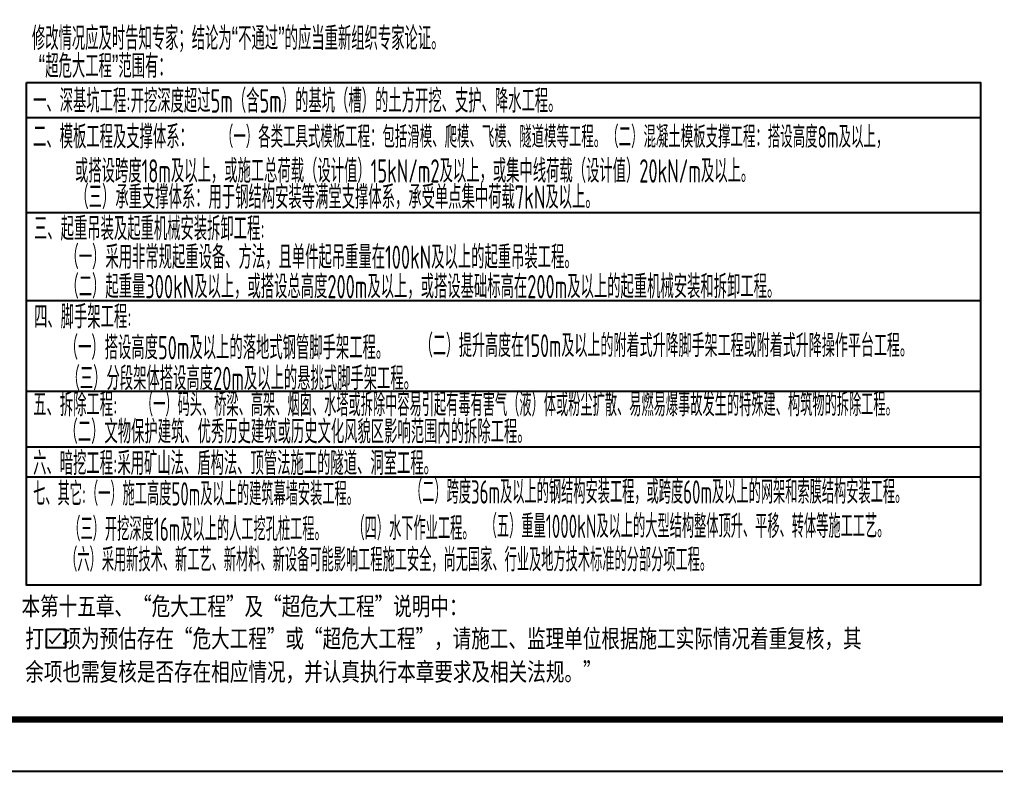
# Model space of a CAD drawing. Extents: x -668857 to 143095, y -247466 to 228182.
# Drawn here: x -475971 to -457173, y 166782 to 181264 of the extents above; entities that cross this region are included whole.
import ezdxf

# ---------------------------------------------------------------- set-up
doc = ezdxf.new("R2010")
doc.units = 0
doc.header["$LTSCALE"] = 1000
doc.layers.get('0').update_dxf_attribs({"linetype": 'CONTINUOUS'})
for name, color, linetype in [('0-R-防护门', 4, 'CONTINUOUS'), ('AXIS', 3, 'CONTINUOUS'), ('C-SHET-TTLB', 11, 'CONTINUOUS'), ('SM', 7, 'CONTINUOUS'), ('STEEL', 7, 'CONTINUOUS')]:
    doc.layers.add(name, color=color, linetype=linetype)
doc.styles.add('st', font='', dxfattribs={"width": 0.85})
doc.styles.add('TSSD_REIN', font='tssdeng.shx', dxfattribs={"width": 0.7, "height": 300, "bigfont": 'tssdchn.shx'})
doc.styles.get('st').set_extended_font_data('SimSun')

msp = doc.modelspace()

# ---------------------------------------------------------------- linework, layer by layer
at = {"color": 6, "const_width": 30}
msp.add_lwpolyline([(-475174.19, 169456.23), (-475341.75, 169251.6), (-475399.27, 169321.85)], dxfattribs=at)
at = {"layer": '0-R-防护门'}
for p, q in [((-475831.83, 179374.45), (-457470.48, 179374.45)), ((-475831.83, 177544.96), (-457470.48, 177544.96)), ((-475831.83, 175851.91), (-457470.48, 175851.91)), ((-475831.83, 174107.22), (-457470.48, 174107.22)), ((-475831.83, 173034.15), (-457470.48, 173034.15)), ((-475831.83, 172453.64), (-457470.48, 172453.64))]:
    msp.add_line(p, q, dxfattribs=at)
msp.add_lwpolyline([(-475839.91, 180050.07), (-457461.56, 180050.07), (-457461.56, 170373.11), (-475839.91, 170373.11)], close=True, dxfattribs=at)
at = {"layer": 'C-SHET-TTLB'}
msp.add_lwpolyline([(-446684.71, 226182.28), (-446684.71, 166782.28), (-551784.71, 166782.28), (-551784.71, 226182.28)], close=True, dxfattribs=at)
at = {"layer": 'C-SHET-TTLB', "const_width": 120}
msp.add_lwpolyline([(-549944.71, 225182.28), (-447684.71, 225182.28), (-447684.71, 167782.28), (-549944.71, 167782.28)], close=True, dxfattribs=at)
at = {"layer": 'SM', "color": 6}
msp.add_lwpolyline([(-475087.5, 169524.49), (-475087.5, 169164.51), (-475448.49, 169164.51), (-475448.49, 169524.49), (-475087.5, 169524.49)], dxfattribs=at)

# ---------------------------------------------------------------- texts
at = {"layer": 'AXIS', "style": 'st', "width": 0.75}
for s, p in [('本第十五章、“危大工程”及“超危大工程”说明中：', (-475931.93, 169789.46)), ('打  项为预估存在“危大工程”或“超危大工程”，请施工、监理单位根据施工实际情况着重复核，其', (-475859.75, 169168.29)), ('余项也需复核是否存在相应情况，并认真执行本章要求及相关法规。”', (-475859.9, 168527.18))]:
    msp.add_text(s, height=350, dxfattribs=at).set_placement(p)
at = {"layer": 'STEEL', "color": 7, "style": 'TSSD_REIN'}
for s, height, width, p in [('修改情况应及时告知专家；结论为“不通过”的应当重新组织专家论证。', 450, 0.6, (-475732.28, 180675.37)), ('一、深基坑工程:开挖深度超过5m（含5m）的基坑（槽）的土方开挖、支护、降水工程。 ', 450, 0.6, (-475710.25, 179471.07)), ('二、模板工程及支撑体系：', 450, 0.6, (-475710.25, 178779.76)), ('（一）各类工具式模板工程：包括滑模、爬模、飞模、隧道模等工程。（二）混凝土模板支撑工程：搭设高度8m及以上，', 420, 0.6, (-472092.59, 178793.49)), ('或搭设跨度18m及以上，或施工总荷载（设计值）15kN/m2及以上，或集中线荷载（设计值）20kN/m及以上。', 450, 0.6, (-474902.99, 178122.7)), ('（三）承重支撑体系：用于钢结构安装等满堂支撑体系，承受单点集中荷载7kN及以上。', 450, 0.6, (-474895.49, 177618.48)), ('三、起重吊装及起重机械安装拆卸工程:', 450, 0.6, (-475692.25, 177010.5)), ('（一）采用非常规起重设备、方法，且单件起吊重量在100kN及以上的起重吊装工程。', 450, 0.6, (-475086.45, 176462.48)), ('（二）起重量300kN及以上，或搭设总高度200m及以上，或搭设基础标高在200m及以上的起重机械安装和拆卸工程。', 450, 0.6, (-475086.45, 175895.44)), ('四、脚手架工程:', 450, 0.6, (-475690.69, 175312.79)), ('（一）搭设高度50m及以上的落地式钢管脚手架工程。', 450, 0.6, (-475100.17, 174718.49)), ('（二）提升高度在150m及以上的附着式升降脚手架工程或附着式升降操作平台工程。', 440, 0.6, (-468259.71, 174763.07)), ('（三）分段架体搭设高度20m及以上的悬挑式脚手架工程。', 450, 0.6, (-475065.16, 174126.52)), ('五、拆除工程:', 450, 0.6, (-475707.81, 173623.05)), ('（一）码头、桥梁、高架、烟囱、水塔或拆除中容易引起有毒有害气（液）体或粉尘扩散、易燃易爆事故发生的特殊建、构筑物的拆除工程。', 450, 0.55, (-473632.52, 173624.07)), ('（二）文物保护建筑、优秀历史建筑或历史文化风貌区影响范围内的拆除工程。', 450, 0.6, (-475104.57, 173098.82)), ('六、暗挖工程:采用矿山法、盾构法、顶管法施工的隧道、洞室工程。', 450, 0.6, (-475709.03, 172490.81)), ('七、其它:（一）施工高度50m及以上的建筑幕墙安装工程。', 450, 0.55, (-475708.54, 171903.44)), ('（二）跨度36m及以上的钢结构安装工程，或跨度60m及以上的网架和索膜结构安装工程。', 450, 0.55, (-468450.38, 171940.02)), ('（三）开挖深度16m及以上的人工挖孔桩工程。', 450, 0.55, (-475032.39, 171223.81)), ('（四）水下作业工程。', 450, 0.55, (-469558.81, 171238.52)), ('（五）重量1000kN及以上的大型结构整体顶升、平移、转体等施工工艺。', 450, 0.55, (-467011.02, 171280.28)), ('（六）采用新技术、新工艺、新材料、新设备可能影响工程施工安全，尚无国家、行业及地方技术标准的分部分项工程。', 450, 0.55, (-475092.11, 170634.13))]:
    msp.add_text(s, height=height, dxfattribs=dict(at, width=width)).set_placement(p)
at = {"layer": 'STEEL', "color": 2, "style": 'TSSD_REIN', "width": 0.6}
msp.add_text('“超危大工程”范围有：', height=450, dxfattribs=at).set_placement((-475600.74, 180140.1))

doc.saveas('drawing.dxf')
